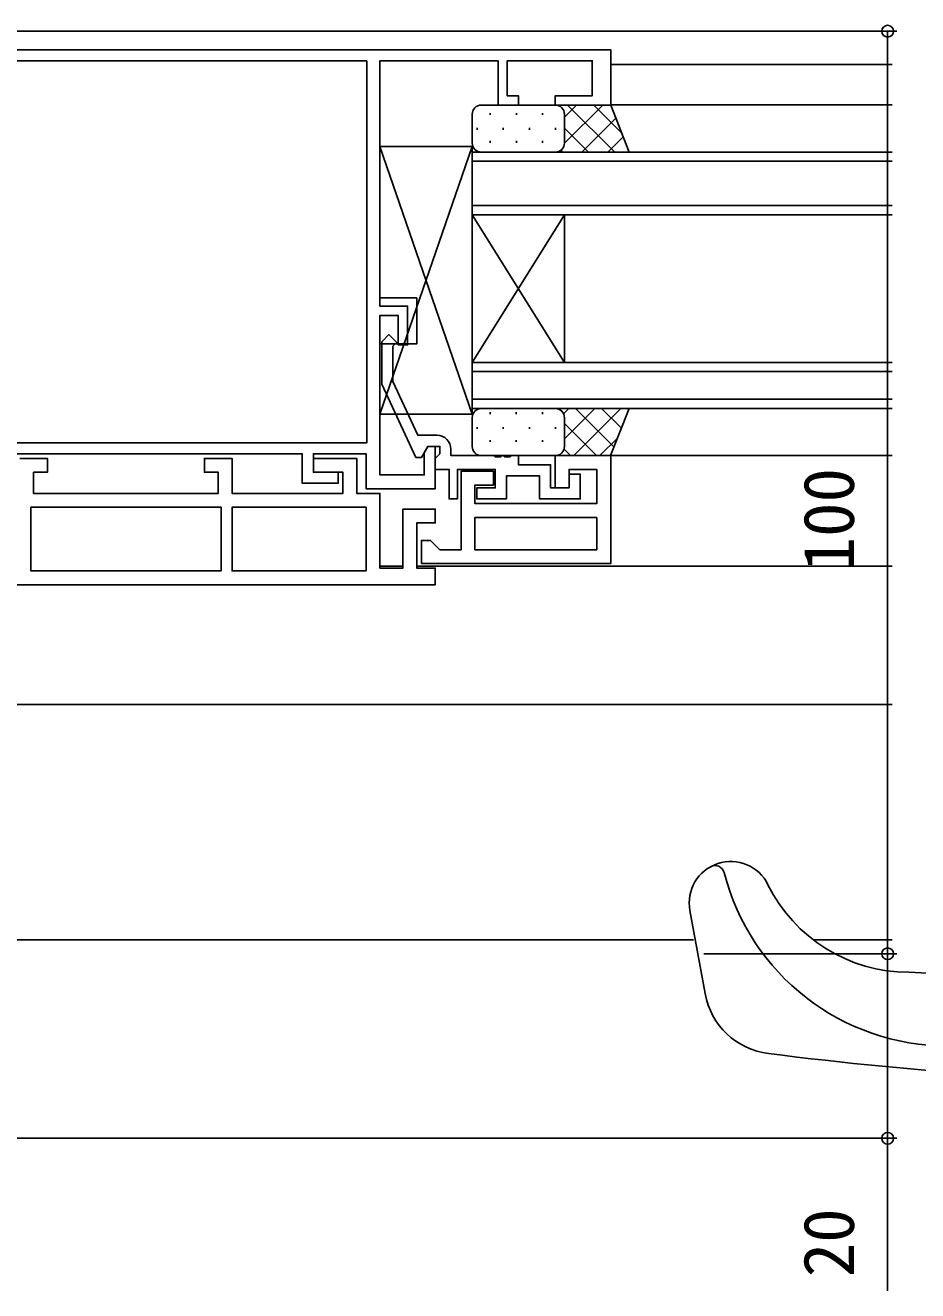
# Model space of a CAD drawing. Units: millimetres, scale not verified. Extents: x -437 to 438, y -344 to 341.
# Drawn here: x 74.8 to 171.4, y -155.6 to -18.4 of the extents above; entities that cross this region are included whole.
import ezdxf
from ezdxf.enums import TextEntityAlignment as Align

# ---------------------------------------------------------------- set-up
doc = ezdxf.new("R2010")
doc.units = ezdxf.units.MM
doc.header["$LTSCALE"] = 2
for name, color, linetype in [('0-2_YKK_11', 7, 'Continuous'), ('0-4_YKK_12', 2, 'Continuous'), ('0-5_YKK_13', 4, 'Continuous'), ('0-7_YKK_D', 6, 'Continuous')]:
    doc.layers.add(name, color=color, linetype=linetype)
doc.styles.add('ＭＳ ゴシック', font='')
doc.styles.get('ＭＳ ゴシック').set_extended_font_data('MS Gothic')

msp = doc.modelspace()

# ---------------------------------------------------------------- linework, layer by layer
at = {"layer": '0-2_YKK_11'}
for points in [[(52.164, -21.075), (138.164, -21.075), (138.164, -27.075), (132.164, -27.075), (132.164, -26.075), (136.164, -26.075), (136.164, -22.275), (126.964, -22.275), (126.964, -26.075), (128.164, -26.075), (128.164, -27.075), (125.964, -27.075), (125.964, -22.275), (113.164, -22.275), (113.164, -48.875), (116.164, -48.875), (116.164, -53.075), (115.164, -53.075), (115.164, -49.875), (113.164, -49.875), (113.164, -67.175), (117.964, -67.175), (117.964, -64.768), (118.364, -64.075), (119.164, -64.075), (119.164, -68.675), (111.664, -68.675), (111.664, -64.875), (105.964, -64.875), (105.964, -66.875), (108.664, -66.875), (108.664, -68.075), (104.764, -68.075), (104.764, -64.875), (61.464, -64.875)], [(111.764, -22.275), (53.564, -22.275), (53.564, -59.082), (53.844, -59.381)], [(56.097, -63.245), (56.368, -63.675), (111.764, -63.675), (111.764, -22.275)], [(119.364, -62.875), (117.276, -62.875), (114.564, -57.059), (114.564, -53.224), (114.988, -52.8), (114.14, -51.951), (113.364, -52.727), (113.364, -57.325)], [(113.364, -57.325), (117.071, -65.275), (117.671, -65.275), (118.364, -64.075), (119.664, -64.075), (119.664, -64.875), (119.464, -65.075), (119.164, -65.375), (119.164, -66.575), (120.664, -66.575), (120.664, -69.775), (121.564, -69.775), (121.564, -66.575), (125.664, -66.575), (125.664, -68.575), (123.664, -68.575), (123.664, -69.775), (126.864, -69.775), (126.864, -67.275), (130.464, -67.275), (130.464, -69.775), (134.864, -69.775), (134.864, -67.075), (133.664, -67.075), (133.664, -68.575), (131.664, -68.575), (131.664, -66.075), (128.164, -66.075), (128.164, -65.075), (127.422, -65.075), (127.239, -65.195), (126.689, -65.195), (126.506, -65.075), (126.422, -65.075), (126.239, -65.195), (125.689, -65.195), (125.506, -65.075), (120.864, -65.075), (120.864, -64.375)], [(74.164, -65.375), (77.164, -65.375), (77.164, -66.875), (75.664, -66.875), (75.664, -69.175), (95.664, -69.175), (95.664, -66.875), (94.164, -66.875), (94.164, -65.375), (97.164, -65.375), (97.164, -69.175), (109.164, -69.175), (109.164, -66.875), (105.964, -66.875), (105.964, -65.375), (110.664, -65.375), (110.664, -69.175), (113.164, -69.175), (113.164, -77.275), (115.664, -77.275), (115.664, -70.875), (119.164, -70.875), (119.164, -72.375), (117.164, -72.375), (117.164, -77.275), (119.164, -77.275), (119.164, -79.075), (50.164, -79.075)]]:
    msp.add_lwpolyline(points, dxfattribs=at)
for points in [[(117.664, -76.775), (138.164, -76.775), (138.164, -65.075), (132.164, -65.075), (132.164, -68.575), (133.664, -68.575), (133.664, -66.575), (136.664, -66.575), (136.664, -70.275), (123.464, -70.275), (123.464, -68.275), (125.464, -68.275), (125.464, -66.775), (121.964, -66.775), (121.964, -75.275), (119.664, -75.275), (119.164, -74.775), (118.664, -74.275), (117.664, -74.275)], [(95.964, -70.675), (75.364, -70.675), (75.364, -77.575), (95.964, -77.575)], [(111.664, -70.675), (97.164, -70.675), (97.164, -77.575), (111.664, -77.575)], [(136.664, -71.775), (123.464, -71.775), (123.464, -75.275), (136.664, -75.275)]]:
    msp.add_lwpolyline(points, close=True, dxfattribs=at)
msp.add_arc((119.364, -64.375), 1.5, 0.00001, 89.99999, dxfattribs=at)
at = {"layer": '0-4_YKK_12'}
for p, q in [((46.967, -19.072), (168.666, -19.072)), ((138.163, -22.672), (168.666, -22.672)), ((138.163, -27.072), (168.666, -27.072)), ((123.164, -32.175), (168.666, -32.175)), ((123.164, -38.975), (123.164, -32.175)), ((168.666, -33.175), (123.164, -33.175)), ((123.164, -37.975), (168.666, -37.975)), ((123.164, -38.975), (123.164, -54.975)), ((123.164, -38.975), (133.164, -54.975)), ((123.164, -54.975), (133.164, -38.975)), ((168.666, -38.975), (123.164, -38.975)), ((133.164, -38.975), (133.164, -54.975)), ((123.164, -54.975), (168.666, -54.975)), ((123.164, -59.975), (123.164, -54.975)), ((168.666, -55.975), (123.164, -55.975)), ((123.164, -58.975), (168.666, -58.975)), ((168.666, -59.975), (123.164, -59.975)), ((138.164, -65.072), (168.666, -65.072)), ((115.648, -77.072), (113.164, -77.072)), ((168.666, -77.072), (117.262, -77.072)), ((65.164, -92.072), (168.666, -92.072)), ((65.164, -117.572), (147.138, -117.572)), ((160.118, -117.572), (168.666, -117.572)), ((37.164, -139.072), (168.666, -139.072))]:
    msp.add_line(p, q, dxfattribs=at)
at = {"layer": '0-5_YKK_13'}
for p, q in [((124.164, -27.075), (132.164, -27.075)), ((137.309, -27.075), (133.163, -31.221)), ((134.481, -27.075), (133.164, -28.392)), ((138.6, -32.175), (133.5, -27.075)), ((139.348, -30.096), (136.328, -27.075)), ((123.164, -31.175), (123.164, -28.075)), ((125.117, -27.941), (125.117, -28.141)), ((127.947, -27.941), (127.947, -28.141)), ((130.777, -27.941), (130.777, -28.141)), ((133.164, -28.075), (133.164, -31.175)), ((133.164, -28.075), (133.164, -31.175)), ((138.72, -28.493), (135.038, -32.175)), ((123.702, -29.556), (123.702, -29.756)), ((126.532, -29.556), (126.532, -29.756)), ((129.362, -29.556), (129.362, -29.756)), ((132.192, -29.556), (132.192, -29.756)), ((135.771, -32.175), (133.164, -29.568)), ((125.117, -30.971), (125.117, -31.171)), ((127.947, -30.971), (127.947, -31.171)), ((130.777, -30.971), (130.777, -31.171)), ((139.517, -30.525), (137.866, -32.175)), ((123.164, -31.575), (113.164, -60.575)), ((113.164, -31.575), (123.164, -60.575)), ((132.164, -32.175), (124.164, -32.175)), ((132.21, -32.174), (132.209, -32.175)), ((132.943, -32.175), (132.752, -31.984)), ((113.164, -52.975), (113.164, -60.575)), ((132.163, -59.975), (124.163, -59.975)), ((133.621, -59.975), (133.061, -60.535)), ((136.449, -59.975), (133.163, -63.262)), ((139.277, -59.975), (134.178, -65.075)), ((138.528, -64.145), (134.358, -59.975)), ((139.324, -62.114), (137.186, -59.975)), ((140.121, -60.082), (140.014, -59.975)), ((123.163, -60.975), (123.163, -64.075)), ((125.116, -60.371), (125.116, -60.571)), ((127.946, -60.371), (127.946, -60.571)), ((130.776, -60.371), (130.776, -60.571)), ((133.163, -64.075), (133.163, -60.975)), ((133.163, -64.075), (133.163, -60.975)), ((136.629, -65.075), (133.163, -61.609)), ((123.701, -61.986), (123.701, -62.186)), ((126.531, -61.986), (126.531, -62.186)), ((129.361, -61.986), (129.361, -62.186)), ((132.191, -61.986), (132.191, -62.186)), ((125.116, -63.401), (125.116, -63.601)), ((127.946, -63.401), (127.946, -63.601)), ((130.776, -63.401), (130.776, -63.601)), ((133.801, -65.075), (133.113, -64.388)), ((138.909, -63.172), (137.006, -65.075)), ((124.163, -65.075), (132.163, -65.075)), ((126.531, -65.016), (126.531, -65.075)), ((129.361, -65.016), (129.361, -65.075)), ((132.191, -65.016), (132.191, -65.075)), ((148.392, -123.392), (146.741, -114.387))]:
    msp.add_line(p, q, dxfattribs=at)
for points in [[(132.164, -32.175), (140.164, -32.175), (138.164, -27.075), (132.164, -27.075)], [(123.164, -31.575), (113.164, -31.575), (113.164, -47.975)], [(113.164, -60.575), (123.164, -60.575), (123.164, -31.575)], [(113.164, -47.975), (117.164, -47.975), (117.164, -52.975), (113.164, -52.975)], [(132.163, -59.975), (140.163, -59.975), (138.163, -65.075), (132.163, -65.075)]]:
    msp.add_lwpolyline(points, dxfattribs=at)
for centre, radius, start, end in [((124.164, -28.075), 1, 89.9999, 179.9999), ((132.164, -28.075), 1, 359.9999, 89.9999), ((132.164, -28.075), 1, 359.9999, 89.9999), ((124.164, -31.175), 1, 179.9999, 269.9999), ((132.164, -31.175), 1, 269.9999, 359.9999), ((132.164, -31.175), 1, 269.9999, 359.9999), ((124.163, -60.975), 1, 90.0001, 180.0001), ((132.163, -60.975), 1, 0.0001, 90.0001), ((132.163, -60.975), 1, 0.0001, 90.0001), ((124.163, -64.075), 1, 180.0001, 270.0001), ((132.163, -64.075), 1, 270.0001, 0.0001), ((132.163, -64.075), 1, 270.0001, 0.0001), ((151.167, -113.575), 4.5, 26.22265, 190.38886), ((149.476, -110.511), 1, 14.33092, 118.88973), ((174.667, -104.075), 25, 194.33092, 270), ((170.455, -104.075), 17, 206.22265, 270), ((183.946, 178.621), 300, 267.42254, 279.885), ((156.261, -121.949), 8, 190.38886, 262.75937), ((205.677, 266.923), 400, 262.75792, 269.85532)]:
    msp.add_arc(centre, radius, start, end, dxfattribs=at)
at = {"layer": '0-7_YKK_D'}
for p, q in [((148.247, -19.072), (169.166, -19.072)), ((168.166, -19.072), (168.166, -119.072)), ((148.247, -119.072), (169.166, -119.072)), ((148.247, -119.072), (169.166, -119.072)), ((148.247, -139.072), (169.166, -139.072))]:
    msp.add_line(p, q, dxfattribs=at)
msp.add_lwpolyline([(168.166, -119.072), (168.166, -139.072), (168.166, -155.594)], dxfattribs=at)
for centre in [(168.166, -19.072), (168.166, -119.072), (168.166, -119.072), (168.166, -139.072)]:
    msp.add_circle(centre, 0.637, dxfattribs=at)

# ---------------------------------------------------------------- texts
at = {"layer": '0-7_YKK_D', "style": 'ＭＳ ゴシック'}
for s, p in [('100', (166.166, -77.638)), ('20', (166.166, -154.148))]:
    msp.add_text(s, height=5.499, rotation=90, dxfattribs=at).set_placement(p, align=Align.BOTTOM_LEFT)

doc.saveas('drawing.dxf')
